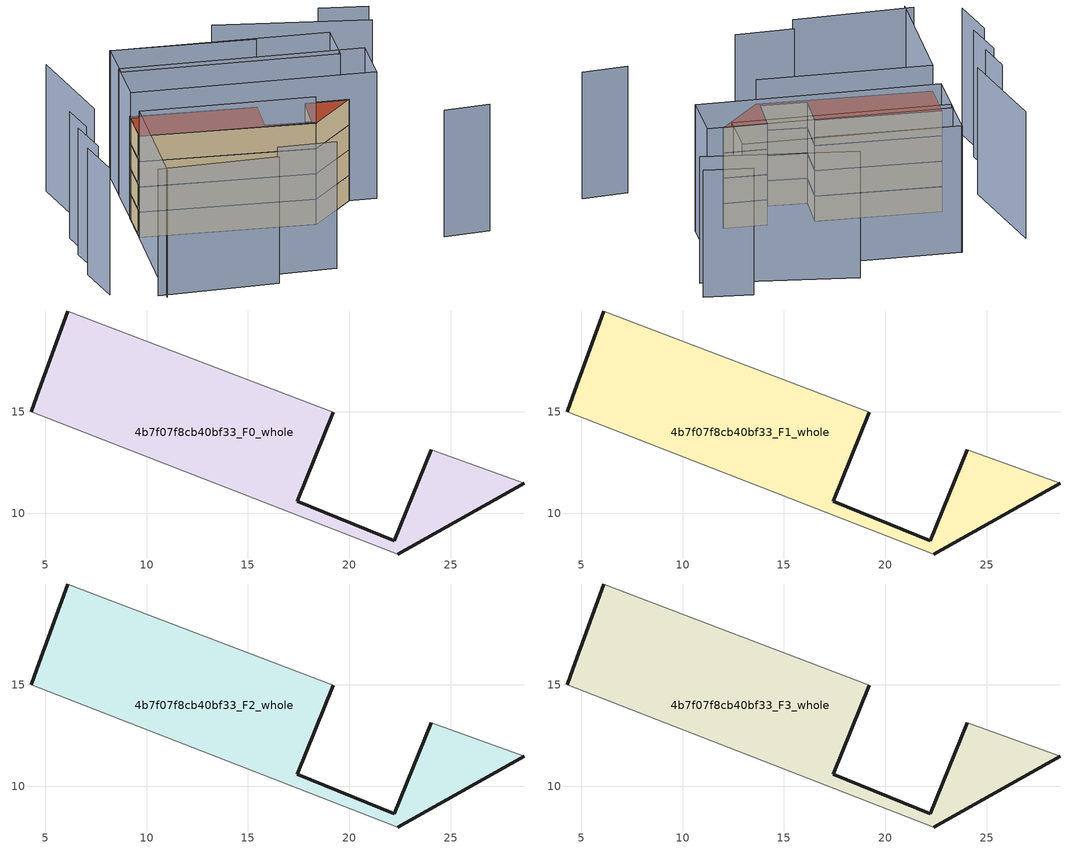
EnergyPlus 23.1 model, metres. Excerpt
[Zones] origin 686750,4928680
4b7f07f8cb40bf33_F0_whole
 floor ground (EU_floor_Construction): 28.65,11.49 24.04,13.13 22.21,8.65 17.44,10.6 19.2,14.99 6.12,19.98 4.58,15.78 4.3,15.01 22.39,7.99 z0
 wall outside (EU_wall_Construction): 19.2,14.99 17.44,10.6 22.21,8.65 24.04,13.13 / 28.65,11.49 22.39,7.99 / 4.3,15.01 4.58,15.78 6.12,19.98 z0:3
 wall adiabatic (EU_wall_Construction): 6.12,19.98 19.2,14.99 / 24.04,13.13 28.65,11.49 / 22.39,7.99 4.3,15.01 z0:3
4b7f07f8cb40bf33_F1_whole
 floor to 4b7f07f8cb40bf33_F0_whole (EU_floor_Construction): 28.65,11.49 24.04,13.13 22.21,8.65 17.44,10.6 19.2,14.99 6.12,19.98 4.58,15.78 4.3,15.01 22.39,7.99 z3
 wall outside (EU_wall_Construction): 19.2,14.99 17.44,10.6 22.21,8.65 24.04,13.13 / 28.65,11.49 22.39,7.99 / 4.3,15.01 4.58,15.78 6.12,19.98 z3:6
 wall adiabatic (EU_wall_Construction): 6.12,19.98 19.2,14.99 / 24.04,13.13 28.65,11.49 / 22.39,7.99 4.3,15.01 z3:6
4b7f07f8cb40bf33_F2_whole
 floor to 4b7f07f8cb40bf33_F1_whole (EU_floor_Construction): 28.65,11.49 24.04,13.13 22.21,8.65 17.44,10.6 19.2,14.99 6.12,19.98 4.58,15.78 4.3,15.01 22.39,7.99 z6
 wall outside (EU_wall_Construction): 19.2,14.99 17.44,10.6 22.21,8.65 24.04,13.13 / 28.65,11.49 22.39,7.99 / 4.3,15.01 4.58,15.78 6.12,19.98 z6:9
 wall adiabatic (EU_wall_Construction): 6.12,19.98 19.2,14.99 / 24.04,13.13 28.65,11.49 / 22.39,7.99 4.3,15.01 z6:9
4b7f07f8cb40bf33_F3_whole
 floor to 4b7f07f8cb40bf33_F2_whole (EU_floor_Construction): 28.65,11.49 24.04,13.13 22.21,8.65 17.44,10.6 19.2,14.99 6.12,19.98 4.58,15.78 4.3,15.01 22.39,7.99 z9
 wall outside (EU_wall_Construction): 19.2,14.99 17.44,10.6 22.21,8.65 24.04,13.13 / 28.65,11.49 22.39,7.99 / 4.3,15.01 4.58,15.78 6.12,19.98 z9:12
 wall adiabatic (EU_wall_Construction): 6.12,19.98 19.2,14.99 / 24.04,13.13 28.65,11.49 / 22.39,7.99 4.3,15.01 z9:12
 roof outside (EU_roof_Construction): 24.04,13.13 28.65,11.49 22.39,7.99 4.3,15.01 4.58,15.78 6.12,19.98 19.2,14.99 17.44,10.6 22.21,8.65 z12
shading: 12.15,-0.8 18.35,-2.89 / -1.81,1.03 11.03,-2.94 / 32.49,-1.92 37.5,-3.15 / -1.12,0.28 4.3,15.01 / 4.3,15.01 22.51,8.31 / 39.63,25.48 34.71,27.86 / -5.46,9.68 -6.15,3.95 / -3.6,14.68 -4.21,9.52 / -2.2,18.77 -2.72,14.49 / 2,30.55 0.48,18.14 / 38.08,22.19 22.55,29.96 / 24.76,24.38 9.7,30.04 / 31.51,10.47 5.98,19.58 / 5.98,19.58 8.13,25.6 / 8.13,25.6 33.66,16.49 / 33.66,16.49 31.51,10.47 / 9.77,30.01 32.51,21.81 / 32.51,21.81 30.6,16.51 / 30.6,16.51 7.86,24.71 / 7.86,24.71 9.77,30.01 z0:15
[Building]
EU S2 Campaign: North Axis=0; Terrain=City; Solar Distribution=FullExterior
[Site:Location]
Bologna: Latitude=44.5; Longitude=11.25; Time Zone=1; Elevation=37
[SizingPeriod:WeatherFileDays]
AnnualSizingPeriod: Begin Month=1; Begin Day of Month=1; End Month=12; End Day of Month=31; Day of Week for Start Day=Monday; Use Weather File Daylight Saving Period=No; Use Weather File Rain and Snow Indicators=No
[MATERIAL]
EU_InternalMass_Material: Roughness=MediumRough; Thickness=0.1; Conductivity=1; Density=1800; Specific Heat=900; Thermal Absorptance=0.9; Solar Absorptance=0.7; Visible Absorptance=0.7
[MATERIAL:NOMASS] Roughness=MediumRough; Thermal Absorptance=0.9; Solar Absorptance=0.7; Visible Absorptance=0.7
Name | Thermal Resistance
EU_wall_NoMass | 0.937881
EU_roof_NoMass | 0.548572
EU_floor_NoMass | 0.71348
[CONSTRUCTION]
EU_wall_Construction: EU_wall_NoMass
EU_roof_Construction: EU_roof_NoMass
EU_floor_Construction: EU_floor_NoMass
EU_InternalMass_Construction: EU_InternalMass_Material
[ZONE] Type=1; Multiplier=1; Ceiling Height=autocalculate; Floor Area=autocalculate; Part of Total Floor Area=Yes
Name | Volume
4b7f07f8cb40bf33_F0_whole | 274.924
4b7f07f8cb40bf33_F1_whole; 4b7f07f8cb40bf33_F2_whole; 4b7f07f8cb40bf33_F3_whole | 274.925
[INTERNALMASS] Construction=EU_InternalMass_Construction; Surface Area=91.6414
Name | Zone or ZoneList
4b7f07f8cb40bf33_F0_whole_EU_InternalMass | 4b7f07f8cb40bf33_F0_whole
4b7f07f8cb40bf33_F1_whole_EU_InternalMass | 4b7f07f8cb40bf33_F1_whole
4b7f07f8cb40bf33_F2_whole_EU_InternalMass | 4b7f07f8cb40bf33_F2_whole
4b7f07f8cb40bf33_F3_whole_EU_InternalMass | 4b7f07f8cb40bf33_F3_whole
[OTHEREQUIPMENT] Fuel Type=Electricity; Design Level Calculation Method=Watts/Area; Power per Zone Floor Area=1; Fraction Latent=0; Fraction Radiant=0; Fraction Lost=0; Carbon Dioxide Generation Rate=0; EndUse Subcategory=EU_Step8_InternalGains
Name | Zone or ZoneList or Space or SpaceList | Schedule
EU_Step8_InternalGain_4b7f07f8cb40bf33_F0_whole_f000 | 4b7f07f8cb40bf33_F0_whole | EU_Step8_GainSchedule_4b7f07f8cb40bf33_F0_whole_f000
EU_Step8_InternalGain_4b7f07f8cb40bf33_F1_whole_f000 | 4b7f07f8cb40bf33_F1_whole | EU_Step8_GainSchedule_4b7f07f8cb40bf33_F1_whole_f000
EU_Step8_InternalGain_4b7f07f8cb40bf33_F2_whole_f000 | 4b7f07f8cb40bf33_F2_whole | EU_Step8_GainSchedule_4b7f07f8cb40bf33_F2_whole_f000
EU_Step8_InternalGain_4b7f07f8cb40bf33_F3_whole_f000 | 4b7f07f8cb40bf33_F3_whole | EU_Step8_GainSchedule_4b7f07f8cb40bf33_F3_whole_f000
[ZONEVENTILATION:DESIGNFLOWRATE] Schedule=EU_AlwaysOn; Design Flow Rate Calculation Method=AirChanges/Hour; Air Changes per Hour=0.687892; Ventilation Type=Natural; Fan Pressure Rise=0; Fan Total Efficiency=1; Constant Term Coefficient=1; Temperature Term Coefficient=0; Velocity Term Coefficient=0; Velocity Squared Term Coefficient=0; Minimum Indoor Temperature=-100; Maximum Indoor Temperature=100; Delta Temperature=-100; Minimum Outdoor Temperature=-100; Maximum Outdoor Temperature=100; Maximum Wind Speed=40
Name | Zone or ZoneList or Space or SpaceList
EU_ConstantAir_4b7f07f8cb40bf33_F0_whole | 4b7f07f8cb40bf33_F0_whole
EU_ConstantAir_4b7f07f8cb40bf33_F1_whole | 4b7f07f8cb40bf33_F1_whole
EU_ConstantAir_4b7f07f8cb40bf33_F2_whole | 4b7f07f8cb40bf33_F2_whole
EU_ConstantAir_4b7f07f8cb40bf33_F3_whole | 4b7f07f8cb40bf33_F3_whole
[HVACTEMPLATE:THERMOSTAT] Constant Heating Setpoint=20; Constant Cooling Setpoint=50
EU_HeatOnly_4b7f07f8cb40bf33_F0_whole; EU_HeatOnly_4b7f07f8cb40bf33_F1_whole; EU_HeatOnly_4b7f07f8cb40bf33_F2_whole; EU_HeatOnly_4b7f07f8cb40bf33_F3_whole
[HVACTEMPLATE:ZONE:IDEALLOADSAIRSYSTEM] System Availability Schedule=EU_AlwaysOn; Maximum Heating Supply Air Temperature=50; Minimum Cooling Supply Air Temperature=13; Maximum Heating Supply Air Humidity Ratio=0.0156; Minimum Cooling Supply Air Humidity Ratio=0.0077; Heating Limit=NoLimit; Cooling Limit=NoLimit; Heating Availability Schedule=EU_AlwaysOn; Cooling Availability Schedule=EU_CoolingOff; Dehumidification Control Type=ConstantSensibleHeatRatio; Cooling Sensible Heat Ratio=0.7; Dehumidification Setpoint=60; Humidification Control Type=None; Humidification Setpoint=30; Outdoor Air Method=None; Outdoor Air Flow Rate per Person=0.00944; Outdoor Air Flow Rate per Zone Floor Area=0; Outdoor Air Flow Rate per Zone=0; Demand Controlled Ventilation Type=None; Outdoor Air Economizer Type=NoEconomizer; Heat Recovery Type=None; Sensible Heat Recovery Effectiveness=0.7; Latent Heat Recovery Effectiveness=0.65
Name | Template Thermostat
4b7f07f8cb40bf33_F0_whole | EU_HeatOnly_4b7f07f8cb40bf33_F0_whole
4b7f07f8cb40bf33_F1_whole | EU_HeatOnly_4b7f07f8cb40bf33_F1_whole
4b7f07f8cb40bf33_F2_whole | EU_HeatOnly_4b7f07f8cb40bf33_F2_whole
4b7f07f8cb40bf33_F3_whole | EU_HeatOnly_4b7f07f8cb40bf33_F3_whole
[SIZING:ZONE] Zone Cooling Design Supply Air Temperature Input Method=SupplyAirTemperature; Zone Cooling Design Supply Air Temperature=13; Zone Heating Design Supply Air Temperature Input Method=SupplyAirTemperature; Zone Heating Design Supply Air Temperature=50; Zone Cooling Design Supply Air Humidity Ratio=0.008; Zone Heating Design Supply Air Humidity Ratio=0.008; Cooling Design Air Flow Method=DesignDay; Cooling Design Air Flow Rate=0; Cooling Minimum Air Flow per Zone Floor Area=0.000762; Cooling Minimum Air Flow=0; Cooling Minimum Air Flow Fraction=0.2; Heating Design Air Flow Method=DesignDay; Heating Design Air Flow Rate=0; Heating Maximum Air Flow per Zone Floor Area=0.002032; Heating Maximum Air Flow=0.141576; Heating Maximum Air Flow Fraction=0.3; Account for Dedicated Outdoor Air System=No; Dedicated Outdoor Air System Control Strategy=NeutralSupplyAir; Dedicated Outdoor Air Low Setpoint Temperature for Design=autosize; Dedicated Outdoor Air High Setpoint Temperature for Design=autosize; Zone Load Sizing Method=Sensible Load Only No Latent Load; Zone Latent Cooling Design Supply Air Humidity Ratio Input Method=HumidityRatioDifference; Zone Cooling Design Supply Air Humidity Ratio Difference=0.005; Zone Latent Heating Design Supply Air Humidity Ratio Input Method=HumidityRatioDifference; Zone Humidification Design Supply Air Humidity Ratio Difference=0.005
4b7f07f8cb40bf33_F0_whole; 4b7f07f8cb40bf33_F1_whole; 4b7f07f8cb40bf33_F2_whole; 4b7f07f8cb40bf33_F3_whole
[SCHEDULE:CONSTANT]
Name | Hourly Value
EU_AlwaysOn | 1
EU_CoolingOff | 0
[SCHEDULE:FILE] Column Number=1; Rows to Skip at Top=0; Number of Hours of Data=8760; Column Separator=Comma; Interpolate to Timestep=No; Minutes per Item=60; Adjust Schedule for Daylight Savings=Yes
Name | File
EU_Step8_GainSchedule_4b7f07f8cb40bf33_F0_whole_f000 | ../../schedules/4b7f07f8cb40bf33/4b7f07f8cb40bf33_F0_whole_f000_gain.csv
EU_Step8_GainSchedule_4b7f07f8cb40bf33_F1_whole_f000 | ../../schedules/4b7f07f8cb40bf33/4b7f07f8cb40bf33_F1_whole_f000_gain.csv
EU_Step8_GainSchedule_4b7f07f8cb40bf33_F2_whole_f000 | ../../schedules/4b7f07f8cb40bf33/4b7f07f8cb40bf33_F2_whole_f000_gain.csv
EU_Step8_GainSchedule_4b7f07f8cb40bf33_F3_whole_f000 | ../../schedules/4b7f07f8cb40bf33/4b7f07f8cb40bf33_F3_whole_f000_gain.csv
